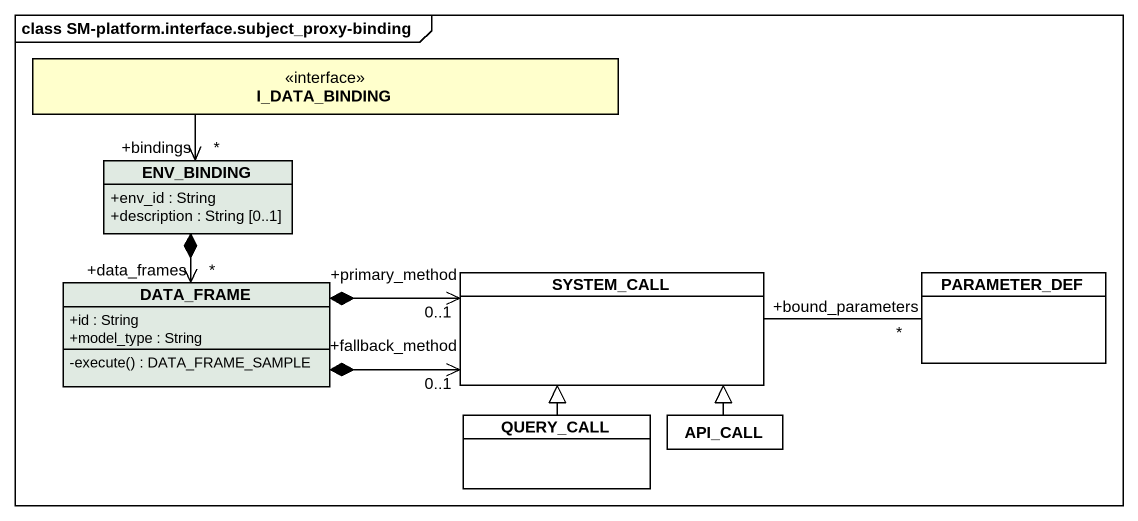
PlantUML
@startuml
mainframe class SM-platform.interface.subject_proxy-binding
hide circle
hide empty members
skinparam classAttributeIconSize 0
interface I_DATA_BINDING
class ENV_BINDING #E0EAE2 {
  +env_id : String
  +description : String [0..1]
}
class DATA_FRAME #E0EAE2 {
  +id : String
  +model_type : String
  -execute() : DATA_FRAME_SAMPLE
}
class SYSTEM_CALL #FFFFFF
class PARAMETER_DEF #FFFFFF
class QUERY_CALL #FFFFFF
class API_CALL #FFFFFF
I_DATA_BINDING --> "+bindings\n*" ENV_BINDING
ENV_BINDING *--> "+data_frames\n*" DATA_FRAME
SYSTEM_CALL "+primary_method\n0..1" <-left-* DATA_FRAME
SYSTEM_CALL "+fallback_method\n0..1" <-left-* DATA_FRAME
PARAMETER_DEF "+bound_parameters\n*" -left- SYSTEM_CALL
QUERY_CALL -up-|> SYSTEM_CALL
API_CALL -up-|> SYSTEM_CALL
@enduml
